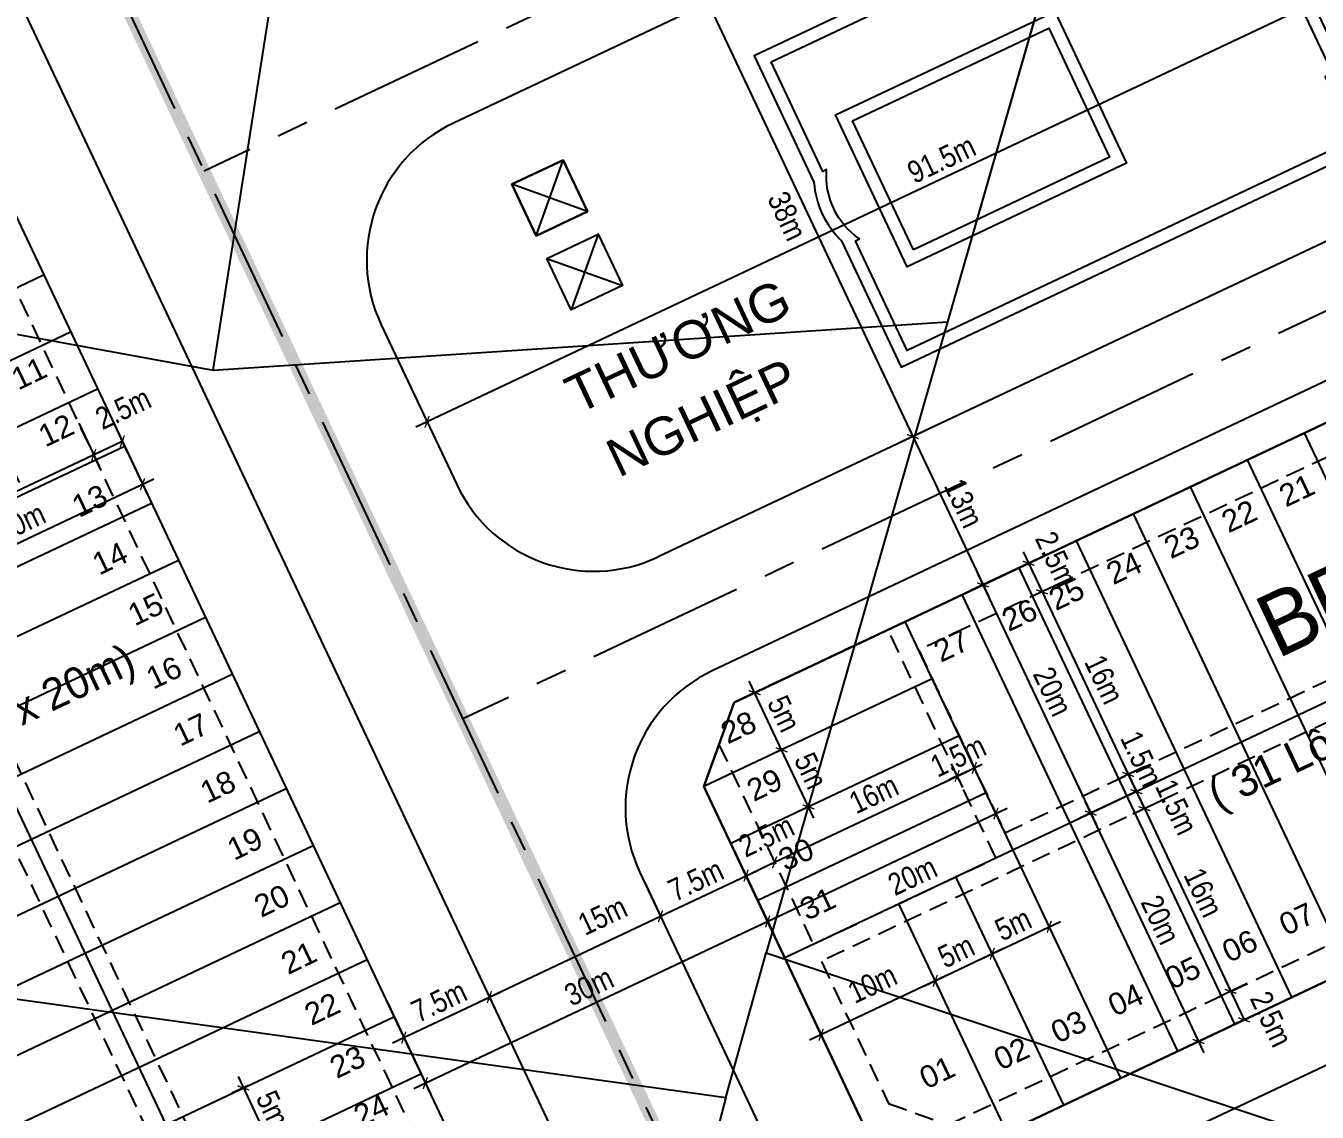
# Model space of a CAD drawing. Extents: x 597165 to 598689, y 1181586 to 1183364.
# Drawn here: x 597685.4 to 597787.7, y 1182602 to 1182688.1 of the extents above; entities that cross this region are included whole.
import ezdxf
from ezdxf.enums import TextEntityAlignment as Align

# ---------------------------------------------------------------- set-up
doc = ezdxf.new("R2010")
doc.units = 0
doc.header["$MEASUREMENT"] = 0
doc.linetypes.add('CENTER', pattern=[2, 1.25, -0.25, 0.25, -0.25])
doc.linetypes.add('DASHED', pattern=[0.75, 0.5, -0.25])
doc.layers.get('0').update_dxf_attribs({"linetype": 'CONTINUOUS'})
doc.layers.get('DEFPOINTS').update_dxf_attribs({"color": 8, "linetype": 'CONTINUOUS'})
for name, color, linetype in [('CGXD', 3, 'CONTINUOUS'), ('DIM-T', 7, 'CONTINUOUS'), ('DTEXT', 7, 'CONTINUOUS'), ('DTEXT-TENLO', 4, 'CONTINUOUS'), ('HA-CAY-XANH-KO', 3, 'CONTINUOUS'), ('NEN-HT', 8, 'CONTINUOUS'), ('NET-02', 2, 'CONTINUOUS'), ('NET-03', 3, 'CONTINUOUS'), ('NET-04', 4, 'CONTINUOUS'), ('NET-LENGOAI', 4, 'CONTINUOUS'), ('NET-LETRONG', 5, 'CONTINUOUS'), ('NET-PLO', 2, 'CONTINUOUS'), ('NET-RANH-DAT', 7, 'CONTINUOUS'), ('NET-TIM', 2, 'CENTER'), ('TEXT-SOLO', 7, 'CONTINUOUS')]:
    doc.layers.add(name, color=color, linetype=linetype)
doc.styles.add('AVO', font='VHELVEN.TTF')
doc.styles.add('VHEL-C-R', font='VHELVCN.TTF')
doc.styles.add('VHEL-R', font='VHELVEN.TTF')
doc.styles.add('VTIMES-R', font='VAPTIMN.TTF')
doc.dimstyles.new('TL1000', dxfattribs={"dimscale": 0, "dimtxt": 2, "dimasz": 0.7, "dimexe": 1, "dimexo": 1, "dimgap": 0.5, "dimtad": 1, "dimdec": 1, "dimzin": 12, "dimtxsty": 'VHEL-C-R', "dimblk1": 'ARCHTICK', "dimblk2": 'ARCHTICK', "dimsah": 1, "dimcen": -0.09, "dimdle": 1, "dimclrd": 256, "dimclre": 256, "dimclrt": 256, "dimazin": 3, "dimtfac": 0.005, "dimtdec": 1, "dimtix": 1, "dimtmove": 0, "dimatfit": 3, "dimtolj": 1, "dimtzin": 0})

# ---------------------------------------------------------------- blocks, each defined once
blk = doc.blocks.new('_ARCHTICK')
at = {"color": 0, "linetype": 'BYBLOCK', "const_width": 0.15}
blk.add_lwpolyline([(-0.5, -0.5), (0.5, 0.5)], dxfattribs=at)
blk = doc.blocks.new('*D374')
at = {"linetype": 'BYBLOCK'}
for p, q in [((597689.59, 1182656.61), (597691.2, 1182653.21)), ((597675.4, 1182646.85), (597691.68, 1182654.54))]:
    blk.add_line(p, q, dxfattribs=at)
at = {"layer": 'DEFPOINTS', "color": 0, "linetype": 'BYBLOCK'}
for p in [(597689.17, 1182657.52), (597690.78, 1182654.11), (597674.7, 1182650.68)]:
    blk.add_point(p, dxfattribs=at)
at = {"linetype": 'BYBLOCK', "xscale": 0.7, "yscale": 0.7, "zscale": 0.7}
for p, rotation in [((597690.78, 1182654.11), 25.28251725986084), ((597676.31, 1182647.28), 205.2825172598608)]:
    blk.add_blockref('_ARCHTICK', p, dxfattribs=dict(at, rotation=rotation))
at = {"linetype": 'BYBLOCK', "insert": (597682.95, 1182651.95), "char_height": 1.75, "attachment_point": 5, "rotation": 25.2825, "style": 'VHEL-C-R'}
blk.add_mtext('\\A1;16m', dxfattribs=at)
blk = doc.blocks.new('*D373')
at = {"linetype": 'BYBLOCK'}
for p, q in [((597691.86, 1182657.68), (597693.46, 1182654.27)), ((597689.87, 1182653.68), (597693.04, 1182655.18))]:
    blk.add_line(p, q, dxfattribs=at)
at = {"layer": 'DEFPOINTS', "color": 0, "linetype": 'BYBLOCK'}
for p in [(597691.43, 1182658.58), (597689.17, 1182657.52), (597693.04, 1182655.18)]:
    blk.add_point(p, dxfattribs=at)
at = {"linetype": 'BYBLOCK', "xscale": 0.7, "yscale": 0.7, "zscale": 0.7}
for p, rotation in [((597693.04, 1182655.18), 25.28251725986084), ((597690.78, 1182654.11), 205.2825172598608)]:
    blk.add_blockref('_ARCHTICK', p, dxfattribs=dict(at, rotation=rotation))
at = {"linetype": 'BYBLOCK', "insert": (597693.11, 1182657.78), "char_height": 1.75, "attachment_point": 5, "rotation": 25.2825, "style": 'VHEL-C-R'}
blk.add_mtext('\\A1;2.5m', dxfattribs=at)
blk = doc.blocks.new('*D371')
at = {"linetype": 'BYBLOCK'}
for p, q in [((597691.86, 1182657.68), (597695.07, 1182650.87)), ((597675.66, 1182642.8), (597695.55, 1182652.2)), ((597673.77, 1182649.14), (597676.99, 1182642.33))]:
    blk.add_line(p, q, dxfattribs=at)
at = {"layer": 'DEFPOINTS', "color": 0, "linetype": 'BYBLOCK'}
for p in [(597691.43, 1182658.58), (597694.64, 1182651.77), (597673.34, 1182650.04)]:
    blk.add_point(p, dxfattribs=at)
at = {"linetype": 'BYBLOCK', "xscale": 0.7, "yscale": 0.7, "zscale": 0.7}
for p, rotation in [((597694.64, 1182651.77), 25.28251725407223), ((597676.56, 1182643.23), 205.2825172540722)]:
    blk.add_blockref('_ARCHTICK', p, dxfattribs=dict(at, rotation=rotation))
at = {"linetype": 'BYBLOCK', "insert": (597685.01, 1182648.76), "char_height": 1.75, "attachment_point": 5, "rotation": 25.2825, "style": 'VHEL-C-R'}
blk.add_mtext('\\A1;20m', dxfattribs=at)
blk = doc.blocks.new('*D370')
at = {"linetype": 'BYBLOCK'}
for p, q in [((597703.05, 1182604.15), (597701.73, 1182603.53)), ((597702.21, 1182604.86), (597705.19, 1182598.53)), ((597705.18, 1182599.63), (597703.86, 1182599))]:
    blk.add_line(p, q, dxfattribs=at)
at = {"layer": 'DEFPOINTS', "color": 0, "linetype": 'BYBLOCK'}
for p in [(597703.95, 1182604.57), (597706.08, 1182600.05), (597704.77, 1182599.43)]:
    blk.add_point(p, dxfattribs=at)
at = {"linetype": 'BYBLOCK', "xscale": 0.7, "yscale": 0.7, "zscale": 0.7}
for p, rotation in [((597702.63, 1182603.95), 115.282517245653), ((597704.77, 1182599.43), 295.282517245653)]:
    blk.add_blockref('_ARCHTICK', p, dxfattribs=dict(at, rotation=rotation))
at = {"linetype": 'BYBLOCK', "insert": (597704.96, 1182602.29), "char_height": 1.75, "attachment_point": 5, "rotation": 295.2825, "style": 'VHEL-C-R'}
blk.add_mtext('\\A1;5m', dxfattribs=at)
blk = doc.blocks.new('*D1529')
at = {"linetype": 'BYBLOCK'}
for p, q in [((597720.85, 1182613.86), (597722.55, 1182610.24)), ((597714.44, 1182607.52), (597723.03, 1182611.57)), ((597714.07, 1182610.66), (597715.77, 1182607.04))]:
    blk.add_line(p, q, dxfattribs=at)
at = {"layer": 'DEFPOINTS', "color": 0, "linetype": 'BYBLOCK'}
for p in [(597720.42, 1182614.76), (597713.64, 1182611.56), (597722.13, 1182611.15)]:
    blk.add_point(p, dxfattribs=at)
at = {"linetype": 'BYBLOCK', "xscale": 0.7, "yscale": 0.7, "zscale": 0.7}
for p, rotation in [((597722.13, 1182611.15), 25.28251725758189), ((597715.35, 1182607.94), 205.2825172575819)]:
    blk.add_blockref('_ARCHTICK', p, dxfattribs=dict(at, rotation=rotation))
at = {"linetype": 'BYBLOCK', "insert": (597718.14, 1182610.81), "char_height": 1.75, "attachment_point": 5, "rotation": 25.2825, "style": 'VHEL-C-R'}
blk.add_mtext('\\A1;7.5m', dxfattribs=at)
blk = doc.blocks.new('*D1528')
at = {"linetype": 'BYBLOCK'}
for p, q in [((597734.41, 1182620.27), (597736.12, 1182616.65)), ((597721.22, 1182610.72), (597736.6, 1182617.98))]:
    blk.add_line(p, q, dxfattribs=at)
at = {"layer": 'DEFPOINTS', "color": 0, "linetype": 'BYBLOCK'}
for p in [(597733.98, 1182621.17), (597735.69, 1182617.55), (597720.42, 1182614.76)]:
    blk.add_point(p, dxfattribs=at)
at = {"linetype": 'BYBLOCK', "xscale": 0.7, "yscale": 0.7, "zscale": 0.7}
for p, rotation in [((597735.69, 1182617.55), 25.28251725758189), ((597722.13, 1182611.15), 205.2825172575819)]:
    blk.add_blockref('_ARCHTICK', p, dxfattribs=dict(at, rotation=rotation))
at = {"linetype": 'BYBLOCK', "insert": (597731.1, 1182617.59), "char_height": 1.75, "attachment_point": 5, "rotation": 25.2825, "style": 'VHEL-C-R'}
blk.add_mtext('\\A1;15m', dxfattribs=at)
blk = doc.blocks.new('*D1175')
at = {"linetype": 'BYBLOCK'}
for p, q in [((597741.19, 1182623.47), (597742.9, 1182619.85)), ((597734.79, 1182617.13), (597743.38, 1182621.18))]:
    blk.add_line(p, q, dxfattribs=at)
at = {"layer": 'DEFPOINTS', "color": 0, "linetype": 'BYBLOCK'}
for p in [(597740.76, 1182624.37), (597733.98, 1182621.17), (597742.47, 1182620.76)]:
    blk.add_point(p, dxfattribs=at)
at = {"linetype": 'BYBLOCK', "xscale": 0.7, "yscale": 0.7, "zscale": 0.7}
for p, rotation in [((597742.47, 1182620.76), 25.28251725758189), ((597735.69, 1182617.55), 205.2825172575819)]:
    blk.add_blockref('_ARCHTICK', p, dxfattribs=dict(at, rotation=rotation))
at = {"linetype": 'BYBLOCK', "insert": (597738.49, 1182620.41), "char_height": 1.75, "attachment_point": 5, "rotation": 25.2825, "style": 'VHEL-C-R'}
blk.add_mtext('\\A1;7.5m', dxfattribs=at)
blk = doc.blocks.new('*D1527')
at = {"linetype": 'BYBLOCK'}
for p, q in [((597741.19, 1182623.47), (597744.61, 1182616.24)), ((597716.15, 1182603.9), (597745.09, 1182617.57)), ((597714.07, 1182610.66), (597717.48, 1182603.42))]:
    blk.add_line(p, q, dxfattribs=at)
at = {"layer": 'DEFPOINTS', "color": 0, "linetype": 'BYBLOCK'}
for p in [(597740.76, 1182624.37), (597744.18, 1182617.14), (597713.64, 1182611.56)]:
    blk.add_point(p, dxfattribs=at)
at = {"linetype": 'BYBLOCK', "xscale": 0.7, "yscale": 0.7, "zscale": 0.7}
for p, rotation in [((597744.18, 1182617.14), 25.28251725414567), ((597717.05, 1182604.33), 205.2825172541457)]:
    blk.add_blockref('_ARCHTICK', p, dxfattribs=dict(at, rotation=rotation))
at = {"linetype": 'BYBLOCK', "insert": (597730.02, 1182611.99), "char_height": 1.75, "attachment_point": 5, "rotation": 25.2825, "style": 'VHEL-C-R'}
blk.add_mtext('\\A1;30m', dxfattribs=at)
blk = doc.blocks.new('*D1509')
at = {"linetype": 'BYBLOCK'}
for p, q in [((597762.02, 1182658.54), (597754.78, 1182655.13)), ((597755.26, 1182656.46), (597761.67, 1182642.9)), ((597767.57, 1182646.79), (597760.33, 1182643.37))]:
    blk.add_line(p, q, dxfattribs=at)
at = {"layer": 'DEFPOINTS', "color": 0, "linetype": 'BYBLOCK'}
for p in [(597762.92, 1182658.97), (597768.47, 1182647.22), (597761.24, 1182643.8)]:
    blk.add_point(p, dxfattribs=at)
at = {"linetype": 'BYBLOCK', "xscale": 0.7, "yscale": 0.7, "zscale": 0.7}
for p, rotation in [((597755.69, 1182655.55), 115.2825172642274), ((597761.24, 1182643.8), 295.2825172642274)]:
    blk.add_blockref('_ARCHTICK', p, dxfattribs=dict(at, rotation=rotation))
at = {"linetype": 'BYBLOCK', "insert": (597759.72, 1182650.27), "char_height": 1.75, "attachment_point": 5, "rotation": 295.2825, "style": 'VHEL-C-R'}
blk.add_mtext('\\A1;13m', dxfattribs=at)
blk = doc.blocks.new('*D1459')
at = {"linetype": 'BYBLOCK'}
blk.add_line((597741.57, 1182620.33), (597744.73, 1182621.82), dxfattribs=at)
at = {"layer": 'DEFPOINTS', "color": 0, "linetype": 'BYBLOCK'}
for p in [(597744.73, 1182621.82), (597744.73, 1182621.82), (597742.47, 1182620.76)]:
    blk.add_point(p, dxfattribs=at)
at = {"linetype": 'BYBLOCK', "xscale": 0.7, "yscale": 0.7, "zscale": 0.7}
for p, rotation in [((597744.73, 1182621.82), 25.28251725091417), ((597742.47, 1182620.76), 205.2825172509142)]:
    blk.add_blockref('_ARCHTICK', p, dxfattribs=dict(at, rotation=rotation))
at = {"linetype": 'BYBLOCK', "insert": (597744.08, 1182623.9), "char_height": 1.75, "attachment_point": 5, "rotation": 25.2825, "style": 'VHEL-C-R'}
blk.add_mtext('\\A1;2.5m', dxfattribs=at)
blk = doc.blocks.new('*D1458')
at = {"linetype": 'BYBLOCK'}
for p, q in [((597743.83, 1182621.4), (597760.1, 1182629.08)), ((597759.34, 1182628.37), (597759.63, 1182627.75))]:
    blk.add_line(p, q, dxfattribs=at)
at = {"layer": 'DEFPOINTS', "color": 0, "linetype": 'BYBLOCK'}
for p in [(597758.91, 1182629.27), (597759.2, 1182628.66), (597744.73, 1182621.82)]:
    blk.add_point(p, dxfattribs=at)
at = {"linetype": 'BYBLOCK', "xscale": 0.7, "yscale": 0.7, "zscale": 0.7}
for p, rotation in [((597759.2, 1182628.66), 25.28251725091417), ((597744.73, 1182621.82), 205.2825172509142)]:
    blk.add_blockref('_ARCHTICK', p, dxfattribs=dict(at, rotation=rotation))
at = {"linetype": 'BYBLOCK', "insert": (597752.59, 1182627.22), "char_height": 1.75, "attachment_point": 5, "rotation": 25.2825, "style": 'VHEL-C-R'}
blk.add_mtext('\\A1;16m', dxfattribs=at)
blk = doc.blocks.new('*D1457')
at = {"linetype": 'BYBLOCK'}
for p, q in [((597759.2, 1182628.66), (597760.56, 1182629.3)), ((597760.56, 1182629.3), (597761.19, 1182629.6)), ((597760.69, 1182629.01), (597760.98, 1182628.39)), ((597759.2, 1182628.66), (597758.57, 1182628.36))]:
    blk.add_line(p, q, dxfattribs=at)
at = {"layer": 'DEFPOINTS', "color": 0, "linetype": 'BYBLOCK'}
for p in [(597760.27, 1182629.91), (597760.56, 1182629.3), (597759.2, 1182628.66)]:
    blk.add_point(p, dxfattribs=at)
at = {"linetype": 'BYBLOCK', "xscale": 0.7, "yscale": 0.7, "zscale": 0.7}
for p, rotation in [((597760.56, 1182629.3), 205.2825172509142), ((597759.2, 1182628.66), 25.28251725091418)]:
    blk.add_blockref('_ARCHTICK', p, dxfattribs=dict(at, rotation=rotation))
at = {"linetype": 'BYBLOCK', "insert": (597759.28, 1182630.24), "char_height": 1.75, "attachment_point": 5, "rotation": 25.2825, "style": 'VHEL-C-R'}
blk.add_mtext('\\A1;1.5m', dxfattribs=at)
blk = doc.blocks.new('*D1456')
at = {"linetype": 'BYBLOCK'}
for p, q in [((597745.59, 1182630.88), (597744.38, 1182630.31)), ((597747.85, 1182625.31), (597744.86, 1182631.64)), ((597747.8, 1182626.39), (597746.52, 1182625.79))]:
    blk.add_line(p, q, dxfattribs=at)
at = {"layer": 'DEFPOINTS', "color": 0, "linetype": 'BYBLOCK'}
for p in [(597745.29, 1182630.73), (597746.49, 1182631.3), (597748.71, 1182626.82)]:
    blk.add_point(p, dxfattribs=at)
at = {"linetype": 'BYBLOCK', "xscale": 0.7, "yscale": 0.7, "zscale": 0.7}
for p, rotation in [((597745.29, 1182630.73), 115.2825172599276), ((597747.42, 1182626.21), 295.2825172599276)]:
    blk.add_blockref('_ARCHTICK', p, dxfattribs=dict(at, rotation=rotation))
at = {"linetype": 'BYBLOCK', "insert": (597747.61, 1182629.07), "char_height": 1.75, "attachment_point": 5, "rotation": 295.2825, "style": 'VHEL-C-R'}
blk.add_mtext('\\A1;5m', dxfattribs=at)
blk = doc.blocks.new('*D1455')
at = {"linetype": 'BYBLOCK'}
for p, q in [((597745.71, 1182629.83), (597742.72, 1182636.16)), ((597743.57, 1182635.45), (597742.25, 1182634.83)), ((597745.59, 1182630.88), (597744.38, 1182630.31))]:
    blk.add_line(p, q, dxfattribs=at)
at = {"layer": 'DEFPOINTS', "color": 0, "linetype": 'BYBLOCK'}
for p in [(597744.48, 1182635.88), (597743.15, 1182635.26), (597746.49, 1182631.3)]:
    blk.add_point(p, dxfattribs=at)
at = {"linetype": 'BYBLOCK', "xscale": 0.7, "yscale": 0.7, "zscale": 0.7}
for p, rotation in [((597743.15, 1182635.26), 115.2825172599276), ((597745.29, 1182630.73), 295.2825172599276)]:
    blk.add_blockref('_ARCHTICK', p, dxfattribs=dict(at, rotation=rotation))
at = {"linetype": 'BYBLOCK', "insert": (597745.48, 1182633.59), "char_height": 1.75, "attachment_point": 5, "rotation": 295.2825, "style": 'VHEL-C-R'}
blk.add_mtext('\\A1;5m', dxfattribs=at)
blk = doc.blocks.new('*D1454')
at = {"linetype": 'BYBLOCK'}
blk.add_line((597747.51, 1182607.75), (597758.36, 1182612.87), dxfattribs=at)
at = {"layer": 'DEFPOINTS', "color": 0, "linetype": 'BYBLOCK'}
for p in [(597757.46, 1182612.44), (597757.46, 1182612.44), (597748.42, 1182608.17)]:
    blk.add_point(p, dxfattribs=at)
at = {"linetype": 'BYBLOCK', "xscale": 0.7, "yscale": 0.7, "zscale": 0.7}
for p, rotation in [((597757.46, 1182612.44), 25.28251725389641), ((597748.42, 1182608.17), 205.2825172538964)]:
    blk.add_blockref('_ARCHTICK', p, dxfattribs=dict(at, rotation=rotation))
at = {"linetype": 'BYBLOCK', "insert": (597752.48, 1182612.2), "char_height": 1.75, "attachment_point": 5, "rotation": 25.2825, "style": 'VHEL-C-R'}
blk.add_mtext('\\A1;10m', dxfattribs=at)
blk = doc.blocks.new('*D1453')
at = {"linetype": 'BYBLOCK'}
blk.add_line((597756.55, 1182612.02), (597762.88, 1182615.01), dxfattribs=at)
at = {"layer": 'DEFPOINTS', "color": 0, "linetype": 'BYBLOCK'}
for p in [(597761.98, 1182614.58), (597761.98, 1182614.58), (597757.46, 1182612.44)]:
    blk.add_point(p, dxfattribs=at)
at = {"linetype": 'BYBLOCK', "xscale": 0.7, "yscale": 0.7, "zscale": 0.7}
for p, rotation in [((597761.98, 1182614.58), 25.28251725389641), ((597757.46, 1182612.44), 205.2825172538964)]:
    blk.add_blockref('_ARCHTICK', p, dxfattribs=dict(at, rotation=rotation))
at = {"linetype": 'BYBLOCK', "insert": (597759.12, 1182614.77), "char_height": 1.75, "attachment_point": 5, "rotation": 25.2825, "style": 'VHEL-C-R'}
blk.add_mtext('\\A1;5m', dxfattribs=at)
blk = doc.blocks.new('*D1452')
at = {"linetype": 'BYBLOCK'}
blk.add_line((597761.07, 1182614.15), (597767.4, 1182617.14), dxfattribs=at)
at = {"layer": 'DEFPOINTS', "color": 0, "linetype": 'BYBLOCK'}
for p in [(597766.5, 1182616.72), (597766.5, 1182616.72), (597761.98, 1182614.58)]:
    blk.add_point(p, dxfattribs=at)
at = {"linetype": 'BYBLOCK', "xscale": 0.7, "yscale": 0.7, "zscale": 0.7}
for p, rotation in [((597766.5, 1182616.72), 25.28251725389641), ((597761.98, 1182614.58), 205.2825172538964)]:
    blk.add_blockref('_ARCHTICK', p, dxfattribs=dict(at, rotation=rotation))
at = {"linetype": 'BYBLOCK', "insert": (597763.64, 1182616.91), "char_height": 1.75, "attachment_point": 5, "rotation": 25.2825, "style": 'VHEL-C-R'}
blk.add_mtext('\\A1;5m', dxfattribs=at)
blk = doc.blocks.new('*D1144')
at = {"linetype": 'BYBLOCK'}
for p, q in [((597774.72, 1182628.05), (597772.49, 1182627)), ((597772.97, 1182628.33), (597774.04, 1182626.07)), ((597775.36, 1182626.69), (597773.13, 1182625.64))]:
    blk.add_line(p, q, dxfattribs=at)
at = {"layer": 'DEFPOINTS', "color": 0, "linetype": 'BYBLOCK'}
for p in [(597775.62, 1182628.47), (597776.26, 1182627.12), (597774.04, 1182626.07)]:
    blk.add_point(p, dxfattribs=at)
at = {"linetype": 'BYBLOCK', "xscale": 0.7, "yscale": 0.7, "zscale": 0.7}
for p, rotation in [((597773.4, 1182627.42), 115.2825175136718), ((597774.04, 1182626.07), 295.2825175136718)]:
    blk.add_blockref('_ARCHTICK', p, dxfattribs=dict(at, rotation=rotation))
at = {"linetype": 'BYBLOCK', "insert": (597776.58, 1182626.2), "char_height": 1.75, "attachment_point": 5, "rotation": 295.2825, "style": 'VHEL-C-R'}
blk.add_mtext('\\A1;1.5m', dxfattribs=at)
blk = doc.blocks.new('*D1143')
at = {"linetype": 'BYBLOCK'}
for p, q in [((597775.36, 1182626.69), (597773.13, 1182625.64)), ((597773.61, 1182626.97), (597781.3, 1182610.7)), ((597782.19, 1182612.22), (597779.97, 1182611.17))]:
    blk.add_line(p, q, dxfattribs=at)
at = {"layer": 'DEFPOINTS', "color": 0, "linetype": 'BYBLOCK'}
for p in [(597776.26, 1182627.12), (597783.09, 1182612.65), (597780.87, 1182611.6)]:
    blk.add_point(p, dxfattribs=at)
at = {"linetype": 'BYBLOCK', "xscale": 0.7, "yscale": 0.7, "zscale": 0.7}
for p, rotation in [((597774.04, 1182626.07), 115.2825175136718), ((597780.87, 1182611.6), 295.2825175136718)]:
    blk.add_blockref('_ARCHTICK', p, dxfattribs=dict(at, rotation=rotation))
at = {"linetype": 'BYBLOCK', "insert": (597778.71, 1182619.43), "char_height": 1.75, "attachment_point": 5, "rotation": 295.2825, "style": 'VHEL-C-R'}
blk.add_mtext('\\A1;16m', dxfattribs=at)
blk = doc.blocks.new('*D1142')
at = {"linetype": 'BYBLOCK'}
for p, q in [((597780.44, 1182612.5), (597781.94, 1182609.34)), ((597782.19, 1182612.22), (597779.97, 1182611.17)), ((597783.26, 1182609.96), (597781.03, 1182608.91))]:
    blk.add_line(p, q, dxfattribs=at)
at = {"layer": 'DEFPOINTS', "color": 0, "linetype": 'BYBLOCK'}
for p in [(597783.09, 1182612.65), (597784.16, 1182610.39), (597781.94, 1182609.34)]:
    blk.add_point(p, dxfattribs=at)
at = {"linetype": 'BYBLOCK', "xscale": 0.7, "yscale": 0.7, "zscale": 0.7}
for p, rotation in [((597780.87, 1182611.6), 115.2825175136718), ((597781.94, 1182609.34), 295.2825175136718)]:
    blk.add_blockref('_ARCHTICK', p, dxfattribs=dict(at, rotation=rotation))
at = {"linetype": 'BYBLOCK', "insert": (597784.09, 1182609.4), "char_height": 1.75, "attachment_point": 5, "rotation": 295.2825, "style": 'VHEL-C-R'}
blk.add_mtext('\\A1;2.5m', dxfattribs=at)
blk = doc.blocks.new('*D1141')
at = {"linetype": 'BYBLOCK'}
for p, q in [((597774.07, 1182629.4), (597771.85, 1182628.35)), ((597772.33, 1182629.68), (597773.4, 1182627.42)), ((597774.72, 1182628.05), (597772.49, 1182627))]:
    blk.add_line(p, q, dxfattribs=at)
at = {"layer": 'DEFPOINTS', "color": 0, "linetype": 'BYBLOCK'}
for p in [(597774.98, 1182629.83), (597775.62, 1182628.47), (597773.4, 1182627.42)]:
    blk.add_point(p, dxfattribs=at)
at = {"linetype": 'BYBLOCK', "xscale": 0.7, "yscale": 0.7, "zscale": 0.7}
for p, rotation in [((597772.76, 1182628.78), 115.2825175136718), ((597773.4, 1182627.42), 295.2825175136718)]:
    blk.add_blockref('_ARCHTICK', p, dxfattribs=dict(at, rotation=rotation))
at = {"linetype": 'BYBLOCK', "insert": (597773.81, 1182630.03), "char_height": 1.75, "attachment_point": 5, "rotation": 295.2825, "style": 'VHEL-C-R'}
blk.add_mtext('\\A1;1.5m', dxfattribs=at)
blk = doc.blocks.new('*D1140')
at = {"linetype": 'BYBLOCK'}
for p, q in [((597765.5, 1182644.15), (597773.18, 1182627.88)), ((597767.24, 1182643.87), (597765.02, 1182642.82)), ((597774.07, 1182629.4), (597771.85, 1182628.35))]:
    blk.add_line(p, q, dxfattribs=at)
at = {"layer": 'DEFPOINTS', "color": 0, "linetype": 'BYBLOCK'}
for p in [(597768.15, 1182644.3), (597774.98, 1182629.83), (597772.76, 1182628.78)]:
    blk.add_point(p, dxfattribs=at)
at = {"linetype": 'BYBLOCK', "xscale": 0.7, "yscale": 0.7, "zscale": 0.7}
for p, rotation in [((597765.92, 1182643.25), 115.2825175136718), ((597772.76, 1182628.78), 295.2825175136718)]:
    blk.add_blockref('_ARCHTICK', p, dxfattribs=dict(at, rotation=rotation))
at = {"linetype": 'BYBLOCK', "insert": (597770.85, 1182636.31), "char_height": 1.75, "attachment_point": 5, "rotation": 295.2825, "style": 'VHEL-C-R'}
blk.add_mtext('\\A1;16m', dxfattribs=at)
blk = doc.blocks.new('*D1139')
at = {"linetype": 'BYBLOCK'}
for p, q in [((597766.17, 1182646.13), (597763.95, 1182645.08)), ((597764.43, 1182646.41), (597766.35, 1182642.34)), ((597767.24, 1182643.87), (597765.02, 1182642.82))]:
    blk.add_line(p, q, dxfattribs=at)
at = {"layer": 'DEFPOINTS', "color": 0, "linetype": 'BYBLOCK'}
for p in [(597767.08, 1182646.56), (597768.15, 1182644.3), (597765.92, 1182643.25)]:
    blk.add_point(p, dxfattribs=at)
at = {"linetype": 'BYBLOCK', "xscale": 0.7, "yscale": 0.7, "zscale": 0.7}
for p, rotation in [((597764.86, 1182645.51), 115.2825175136718), ((597765.92, 1182643.25), 295.2825175136718)]:
    blk.add_blockref('_ARCHTICK', p, dxfattribs=dict(at, rotation=rotation))
at = {"linetype": 'BYBLOCK', "insert": (597767.06, 1182645.83), "char_height": 1.75, "attachment_point": 5, "rotation": 295.2825, "style": 'VHEL-C-R'}
blk.add_mtext('\\A1;2.5m', dxfattribs=at)
blk = doc.blocks.new('*D1138')
at = {"linetype": 'BYBLOCK'}
for p, q in [((597767.57, 1182646.79), (597760.33, 1182643.37)), ((597760.81, 1182644.7), (597770.21, 1182624.81)), ((597776.11, 1182628.7), (597768.88, 1182625.29))]:
    blk.add_line(p, q, dxfattribs=at)
at = {"layer": 'DEFPOINTS', "color": 0, "linetype": 'BYBLOCK'}
for p in [(597768.47, 1182647.22), (597777.01, 1182629.13), (597769.78, 1182625.72)]:
    blk.add_point(p, dxfattribs=at)
at = {"linetype": 'BYBLOCK', "xscale": 0.7, "yscale": 0.7, "zscale": 0.7}
for p, rotation in [((597761.24, 1182643.8), 115.2825173080459), ((597769.78, 1182625.72), 295.2825173080458)]:
    blk.add_blockref('_ARCHTICK', p, dxfattribs=dict(at, rotation=rotation))
at = {"linetype": 'BYBLOCK', "insert": (597766.77, 1182635.35), "char_height": 1.75, "attachment_point": 5, "rotation": 295.2825, "style": 'VHEL-C-R'}
blk.add_mtext('\\A1;20m', dxfattribs=at)
blk = doc.blocks.new('*D1137')
at = {"linetype": 'BYBLOCK'}
for p, q in [((597776.11, 1182628.7), (597768.88, 1182625.29)), ((597769.35, 1182626.62), (597778.75, 1182606.73)), ((597784.65, 1182610.62), (597777.42, 1182607.2))]:
    blk.add_line(p, q, dxfattribs=at)
at = {"layer": 'DEFPOINTS', "color": 0, "linetype": 'BYBLOCK'}
for p in [(597777.01, 1182629.13), (597785.56, 1182611.05), (597778.32, 1182607.63)]:
    blk.add_point(p, dxfattribs=at)
at = {"linetype": 'BYBLOCK', "xscale": 0.7, "yscale": 0.7, "zscale": 0.7}
for p, rotation in [((597769.78, 1182625.72), 115.2825173080459), ((597778.32, 1182607.63), 295.2825173080458)]:
    blk.add_blockref('_ARCHTICK', p, dxfattribs=dict(at, rotation=rotation))
at = {"linetype": 'BYBLOCK', "insert": (597775.31, 1182617.27), "char_height": 1.75, "attachment_point": 5, "rotation": 295.2825, "style": 'VHEL-C-R'}
blk.add_mtext('\\A1;20m', dxfattribs=at)
blk = doc.blocks.new('*D1127')
at = {"linetype": 'BYBLOCK'}
for p, q in [((597745.79, 1182692.9), (597738.55, 1182689.49)), ((597739.03, 1182690.82), (597756.11, 1182654.65)), ((597762.02, 1182658.54), (597754.78, 1182655.13))]:
    blk.add_line(p, q, dxfattribs=at)
at = {"layer": 'DEFPOINTS', "color": 0, "linetype": 'BYBLOCK'}
for p in [(597746.69, 1182693.33), (597762.92, 1182658.97), (597755.69, 1182655.55)]:
    blk.add_point(p, dxfattribs=at)
at = {"linetype": 'BYBLOCK', "xscale": 0.7, "yscale": 0.7, "zscale": 0.7}
for p, rotation in [((597739.46, 1182689.91), 115.282517264157), ((597755.69, 1182655.55), 295.282517264157)]:
    blk.add_blockref('_ARCHTICK', p, dxfattribs=dict(at, rotation=rotation))
at = {"linetype": 'BYBLOCK', "insert": (597745.73, 1182673.02), "char_height": 1.75, "attachment_point": 5, "rotation": 295.2825, "style": 'VHEL-C-R'}
blk.add_mtext('\\A1;38m', dxfattribs=at)
blk = doc.blocks.new('*D1126')
at = {"linetype": 'BYBLOCK'}
for p, q in [((597796.94, 1182702.13), (597800.35, 1182694.9)), ((597800.83, 1182696.23), (597716.29, 1182656.3)), ((597714.2, 1182663.05), (597717.62, 1182655.82))]:
    blk.add_line(p, q, dxfattribs=at)
at = {"layer": 'DEFPOINTS', "color": 0, "linetype": 'BYBLOCK'}
for p in [(597796.51, 1182703.04), (597713.77, 1182663.96), (597717.19, 1182656.72)]:
    blk.add_point(p, dxfattribs=at)
at = {"linetype": 'BYBLOCK', "xscale": 0.7, "yscale": 0.7, "zscale": 0.7}
for p, rotation in [((597799.92, 1182695.8), 25.28251725582393), ((597717.19, 1182656.72), 205.2825172558239)]:
    blk.add_blockref('_ARCHTICK', p, dxfattribs=dict(at, rotation=rotation))
at = {"linetype": 'BYBLOCK', "insert": (597757.96, 1182677.52), "char_height": 1.75, "attachment_point": 5, "rotation": 25.2825, "style": 'VHEL-C-R'}
blk.add_mtext('\\A1;91.5m', dxfattribs=at)
blk = doc.blocks.new('*D1125')
at = {"linetype": 'BYBLOCK'}
for p, q in [((597743.28, 1182616.71), (597763.17, 1182626.11)), ((597762.38, 1182625.45), (597762.69, 1182624.78)), ((597743.8, 1182617.95), (597743.75, 1182618.04))]:
    blk.add_line(p, q, dxfattribs=at)
at = {"layer": 'DEFPOINTS', "color": 0, "linetype": 'BYBLOCK'}
for p in [(597761.95, 1182626.35), (597762.27, 1182625.68), (597744.23, 1182617.04)]:
    blk.add_point(p, dxfattribs=at)
at = {"linetype": 'BYBLOCK', "xscale": 0.7, "yscale": 0.7, "zscale": 0.7}
for p, rotation in [((597762.27, 1182625.68), 25.28251725091417), ((597744.18, 1182617.14), 205.2825172509142)]:
    blk.add_blockref('_ARCHTICK', p, dxfattribs=dict(at, rotation=rotation))
at = {"linetype": 'BYBLOCK', "insert": (597755.66, 1182620.74), "char_height": 1.75, "attachment_point": 5, "rotation": 25.2825, "style": 'VHEL-C-R'}
blk.add_mtext('\\A1;20m', dxfattribs=at)

msp = doc.modelspace()

# ---------------------------------------------------------------- hatches: boundary and pattern name
at = {"layer": 'HA-CAY-XANH-KO'}
h = msp.add_hatch(dxfattribs=at)
h.set_pattern_fill('AR-SAND', color=256, scale=2, angle=359.765823, style=0)
h.set_pattern_definition([(242.5483, (597971.2955, 1182505.2794), (1.745706, -3.437875), [0, -3.04, 0, -3.4, 0, -3.25]), (212.5483, (597971.2955, 1182505.2794), (-0.81697, -6.61204), [0, -1.64, 0, -2.74, 0, -1.05]), (172.5483, (597973.524, 1182506.321), (-5.637727, -2.6472), [0, -1, 0, -3.6, 0, -4.7]), (162.5483, (597973.524, 1182506.321), (-4.70362, -4.13575), [0, -0.5, 0, -2.36, 0, -2.7])])
h.paths.add_polyline_path([(597773.83, 1182554.3668), (597778.2537, 1182554.3668), (597770.0825, 1182571.6669, -0.41421356), (597772.4681, 1182578.3234), (597792.5054, 1182587.7875), (597790.7971, 1182591.4043), (597767.1429, 1182580.2319), (597764.7573, 1182573.5754)])
h.paths.add_polyline_path([(597849.0335, 1182554.3668), (597853.4573, 1182554.3668), (597827.7252, 1182608.8464), (597808.8813, 1182599.9459), (597809.6677, 1182598.2811, -0.42129542), (597815.8107, 1182598.7951), (597821.2956, 1182601.3858, -0.3964256), (597827.8132, 1182599.2723, -0.32450288), (597830.0249, 1182594.6117)])
h.paths.add_polyline_path([(597792.5176, 1182514.8016), (597857.6209, 1182545.5515), (597853.4573, 1182554.3668), (597849.0335, 1182554.3668), (597850.1604, 1182551.9811, -0.41421356), (597847.7747, 1182545.3246), (597790.8093, 1182518.4184)])

# ---------------------------------------------------------------- linework, layer by layer
at = {"layer": 'CGXD', "linetype": 'DASHED', "ltscale": 3}
for points in [[(597665.7712, 1182707.0498), (597661.0643, 1182708.7367), (597649.7938, 1182703.4134), (597709.1582, 1182577.7278), (597720.4287, 1182583.0511), (597722.1156, 1182587.758)], [(597654.5551, 1182686.3084), (597640.0877, 1182679.4751), (597684.5042, 1182585.4369), (597698.9716, 1182592.2703)], [(597818.1392, 1182650.2149), (597812.3736, 1182662.4218), (597809.0454, 1182663.6146), (597756.1489, 1182638.6303), (597762.9822, 1182624.1629)], [(597823.9932, 1182631.9672), (597825.1861, 1182635.2954), (597819.4205, 1182647.5023), (597748.4397, 1182613.9764), (597753.7631, 1182602.7058), (597758.4699, 1182601.0189)], [(597753.7249, 1182640.2503), (597741.518, 1182634.4846), (597740.3252, 1182631.1564), (597747.7991, 1182615.3327), (597762.2665, 1182622.166)]]:
    msp.add_lwpolyline(points, close=True, dxfattribs=at)
at = {"layer": 'NEN-HT', "linetype": 'CONTINUOUS'}
for p, q in [((597700.25, 1182660.81), (597721.14, 1182794.07)), ((597780.93, 1182742.92), (597758.43, 1182664.64)), ((597765.49, 1182689.19), (597758.43, 1182664.64)), ((597668.42, 1182666.63), (597700.25, 1182660.81)), ((597700.25, 1182660.81), (597758.43, 1182664.64)), ((597758.43, 1182664.64), (597744.07, 1182614.66)), ((597646.86, 1182616.23), (597740.86, 1182603.2)), ((597740.86, 1182603.2), (597744.07, 1182614.66)), ((597744.07, 1182614.66), (597885.17, 1182567.84)), ((597740.86, 1182603.2), (597717.7, 1182513.3))]:
    msp.add_line(p, q, dxfattribs=at)
at = {"layer": 'NET-02'}
for p, q in [((597725.8247, 1182671.4645), (597727.9717, 1182677.4553)), ((597729.8936, 1182673.3864), (597723.9028, 1182675.5334)), ((597730.7478, 1182671.5779), (597728.6007, 1182665.5871)), ((597726.6788, 1182669.6561), (597732.6696, 1182667.509))]:
    msp.add_line(p, q, dxfattribs=at)
at = {"layer": 'NET-02', "ltscale": 0.5}
msp.add_lwpolyline([(597747.851, 1182675.7021, 0.18716043), (597750.0416, 1182671.0641), (597754.7717, 1182661.0496), (597792.0252, 1182678.6454), (597789.7019, 1182683.5643), (597790.2806, 1182683.8377), (597783.2765, 1182698.6667), (597782.6978, 1182698.3934), (597780.3744, 1182703.3123), (597743.1209, 1182685.7166)], format="xyb", close=True, dxfattribs=at)
msp.add_lwpolyline([(597755.7266, 1182670.3371), (597750.9006, 1182680.5547), (597766.4531, 1182687.9005), (597771.2791, 1182677.6829)], close=True, dxfattribs=at)
at = {"layer": 'NET-03'}
msp.add_lwpolyline([(597744.4522, 1182685.2394), (597779.8973, 1182701.981), (597782.2206, 1182697.0621), (597782.7993, 1182697.3354), (597788.9493, 1182684.3148), (597788.3706, 1182684.0414), (597790.6939, 1182679.1225), (597755.2488, 1182662.3809), (597751.1488, 1182671.0614), (597751.4497, 1182671.2035, -0.26736897), (597748.8531, 1182676.7011), (597748.5521, 1182676.559)], format="xyb", close=True, dxfattribs=at)
for points in [[(597749.5693, 1182681.0318), (597766.9302, 1182689.2318), (597772.6104, 1182677.2058), (597755.2495, 1182669.0058)], [(597749.5693, 1182681.0318), (597766.9302, 1182689.2318), (597772.6104, 1182677.2058), (597755.2495, 1182669.0058)], [(597723.9028, 1182675.5334), (597727.9717, 1182677.4553), (597729.8936, 1182673.3864), (597725.8247, 1182671.4645)], [(597723.9028, 1182675.5334), (597727.9717, 1182677.4553), (597729.8936, 1182673.3864), (597725.8247, 1182671.4645)], [(597726.6788, 1182669.6561), (597730.7478, 1182671.5779), (597732.6696, 1182667.509), (597728.6007, 1182665.5871)], [(597726.6788, 1182669.6561), (597730.7478, 1182671.5779), (597732.6696, 1182667.509), (597728.6007, 1182665.5871)]]:
    msp.add_lwpolyline(points, close=True, dxfattribs=at)
at = {"layer": 'NET-04'}
for points in [[(597755.2495, 1182669.0058), (597749.5693, 1182681.0318), (597766.9302, 1182689.2318), (597772.6104, 1182677.2058)], [(597727.9717, 1182677.4553), (597723.9028, 1182675.5334), (597725.8247, 1182671.4645), (597729.8936, 1182673.3864)], [(597732.6696, 1182667.509), (597728.6007, 1182665.5871), (597726.6788, 1182669.6561), (597730.7478, 1182671.5779)]]:
    msp.add_lwpolyline(points, close=True, dxfattribs=at)
at = {"layer": 'NET-LENGOAI', "ltscale": 20}
for p, q in [((597674.7981, 1182711.3528), (597731.173, 1182591.9967)), ((597783.936, 1182710.9223), (597719.2847, 1182680.386)), ((597800.1651, 1182676.5622), (597735.5138, 1182646.0259)), ((597804.4359, 1182667.5201), (597739.7847, 1182636.9837)), ((597713.5592, 1182664.4104), (597719.5383, 1182651.7514)), ((597760.7117, 1182592.6773), (597825.3629, 1182623.2137)), ((597734.0591, 1182621.0082), (597744.7361, 1182598.4029))]:
    msp.add_line(p, q, dxfattribs=at)
for centre, start, end in [((597724.4097, 1182669.5354), 115.282517, 205.282517), ((597730.3889, 1182656.8764), 205.282517, 295.282517), ((597744.9096, 1182626.1332), 115.282517, 205.282517)]:
    msp.add_arc(centre, 12, start, end, dxfattribs=at)
at = {"layer": 'NET-LETRONG'}
for p, q in [((597667.5895, 1182709.0539), (597697.4852, 1182645.759)), ((597805.7171, 1182664.8075), (597741.518, 1182634.4846)), ((597741.518, 1182634.4846), (597805.7171, 1182664.8075)), ((597697.4852, 1182645.759), (597724.8184, 1182587.8893)), ((597741.518, 1182634.4846), (597739.1324, 1182627.8282)), ((597739.1324, 1182627.8282), (597741.518, 1182634.4846)), ((597739.1324, 1182627.8282), (597751.9448, 1182600.7018)), ((597751.9448, 1182600.7018), (597739.1324, 1182627.8282)), ((597758.6013, 1182598.3161), (597822.8004, 1182628.639)), ((597822.8004, 1182628.639), (597758.6013, 1182598.3161))]:
    msp.add_line(p, q, dxfattribs=at)
at = {"layer": 'NET-PLO'}
for p, q in [((597647.3698, 1182705.0333), (597708.8696, 1182574.8266)), ((597650.6396, 1182651.281), (597686.8081, 1182668.3643)), ((597652.775, 1182646.7599), (597688.9435, 1182663.8432)), ((597654.9104, 1182642.2389), (597691.079, 1182659.3221)), ((597803.8119, 1182619.6702), (597786.7287, 1182655.8387)), ((597657.0459, 1182637.7178), (597693.2144, 1182654.8011)), ((597799.2909, 1182617.5348), (597782.2076, 1182653.7033)), ((597794.7698, 1182615.3994), (597777.6865, 1182651.5679)), ((597659.1813, 1182633.1967), (597695.3498, 1182650.28)), ((597790.2487, 1182613.264), (597773.1655, 1182649.4325)), ((597818.7798, 1182648.8586), (597745.5386, 1182614.265)), ((597785.7277, 1182611.1286), (597768.6444, 1182647.2971)), ((597661.3167, 1182628.6757), (597697.4852, 1182645.759)), ((597781.2066, 1182608.9932), (597764.1233, 1182645.1617)), ((597776.6856, 1182606.8578), (597759.6023, 1182643.0263)), ((597663.4521, 1182624.1546), (597699.6206, 1182641.2379)), ((597772.1645, 1182604.7224), (597755.0812, 1182640.8909)), ((597665.5875, 1182619.6335), (597701.756, 1182636.7168)), ((597757.2166, 1182636.3698), (597739.1324, 1182627.8282)), ((597667.7229, 1182615.1125), (597703.8914, 1182632.1958)), ((597759.352, 1182631.8487), (597741.2678, 1182623.3071)), ((597669.8583, 1182610.5914), (597706.0268, 1182627.6747)), ((597761.4874, 1182627.3277), (597743.4032, 1182618.786)), ((597671.9937, 1182606.0704), (597708.1622, 1182623.1536)), ((597767.6434, 1182602.587), (597759.1018, 1182620.6712)), ((597674.1291, 1182601.5493), (597710.2976, 1182618.6326)), ((597763.1224, 1182600.4515), (597754.5807, 1182618.5358)), ((597676.2645, 1182597.0282), (597712.4331, 1182614.1115)), ((597678.4, 1182592.5072), (597714.5685, 1182609.5904)), ((597680.5354, 1182587.9861), (597716.7039, 1182605.0694))]:
    msp.add_line(p, q, dxfattribs=at)
at = {"layer": 'NET-RANH-DAT', "linetype": 'DASHED', "ltscale": 20, "const_width": 1, "flags": 128}
for points in [[(597667.9131, 1182743.4907), (597951.0816, 1182143.98)], [(597667.9131, 1182743.4907), (597951.0773, 1182143.9787)], [(597667.9131, 1182743.4907), (597951.0773, 1182143.9787)]]:
    msp.add_lwpolyline(points, dxfattribs=at)
at = {"layer": 'NET-RANH-DAT', "color": 1, "linetype": 'DASHED', "ltscale": 20, "const_width": 1, "flags": 128}
msp.add_lwpolyline([(597667.9131, 1182743.4907), (597951.0773, 1182143.9787)], dxfattribs=at)
at = {"layer": 'NET-TIM', "ltscale": 10}
for p, q in [((597674.7464, 1182729.0233), (597957.482, 1182130.4189)), ((597793.5553, 1182720.9955), (597699.5172, 1182676.5789)), ((597814.0552, 1182677.5932), (597720.0171, 1182633.1767))]:
    msp.add_line(p, q, dxfattribs=at)

# ---------------------------------------------------------------- texts
at = {"layer": 'DTEXT', "style": 'VHEL-R'}
for s, p in [('THÖÔNG', (597729.1101, 1182657.2874)), ('THÖÔNG', (597729.1101, 1182657.2874)), ('NGHIEÄP', (597732.3609, 1182652.2639)), ('NGHIEÄP', (597732.3609, 1182652.2639))]:
    msp.add_text(s, height=3, rotation=25.282517, dxfattribs=at).set_placement(p)
at = {"layer": 'DTEXT-TENLO', "style": 'VTIMES-R'}
for s, height, p in [('BB', 5, (597788.5958, 1182639.8158)), ('( 54 Loâ 5m x 20m)', 2.5, (597682.0363, 1182631.1868)), ('( 31 Loâ 5m x 20m)', 2.5, (597792.1096, 1182631.7264))]:
    msp.add_text(s, height=height, rotation=25.282517, dxfattribs=at).set_placement(p, align=Align.CENTER)
at = {"layer": 'TEXT-SOLO', "color": 3, "style": 'AVO'}
for s, rotation, p in [('11', 25.516695, (597686.016, 1182659.7726)), ('12', 25.516695, (597688.1699, 1182655.2603)), ('21', 25.282517, (597786.4779, 1182650.506)), ('13', 25.516695, (597690.8285, 1182649.6792)), ('22', 25.282517, (597781.9182, 1182648.4544)), ('23', 25.282517, (597777.3585, 1182646.4028)), ('14', 25.516695, (597692.4359, 1182645.1127)), ('24', 25.282517, (597772.7988, 1182644.3511)), ('25', 25.282517, (597768.2391, 1182642.2995)), ('15', 25.516695, (597695.2512, 1182641.0852)), ('26', 25.282517, (597764.505, 1182640.6378)), ('27', 25.282517, (597759.1197, 1182638.1962)), ('16', 25.516695, (597696.711, 1182636.0726)), ('17', 25.516695, (597698.8485, 1182631.5525)), ('28', 25.282517, (597742.2384, 1182631.7304)), ('18', 25.516695, (597700.986, 1182627.0325)), ('29', 25.282517, (597744.2997, 1182627.1751)), ('19', 25.516695, (597703.1235, 1182622.5124)), ('30', 25.282517, (597746.8079, 1182621.6733)), ('20', 25.516695, (597705.261, 1182617.9923)), ('31', 25.282517, (597748.5183, 1182617.7553)), ('07', 25.282517, (597786.4877, 1182616.5465)), ('06', 25.282517, (597781.9653, 1182614.414)), ('21', 25.516695, (597707.3985, 1182613.4722)), ('05', 25.282517, (597777.4428, 1182612.2816)), ('22', 25.516695, (597709.2488, 1182609.4303)), ('04', 25.282517, (597772.9203, 1182610.1491)), ('03', 25.282517, (597768.3979, 1182608.0167)), ('23', 25.516695, (597711.2527, 1182605.2304)), ('02', 25.282517, (597763.8754, 1182605.8842)), ('01', 25.282517, (597757.9816, 1182604.3907)), ('24', 25.516695, (597713.1509, 1182601.3798))]:
    msp.add_text(s, height=1.75, rotation=rotation, dxfattribs=at).set_placement(p, align=Align.CENTER)

# ---------------------------------------------------------------- dimensions: what is measured, and where the dimension line sits
at = {"layer": 'DIM-T'}
for p1, p2, distance, picture, middle in [((597796.5082, 1182703.0363), (597713.7727, 1182663.9583), 8, '*D1126', (597757.9619, 1182677.5238)), ((597673.3439, 1182650.0412), (597691.4282, 1182658.5828), -7.5317, '*D371', (597685.0075, 1182648.7619)), ((597762.9206, 1182658.9708), (597768.4727, 1182647.216), -8, '*D1509', (597759.7231, 1182650.2719)), ((597768.4727, 1182647.216), (597777.0143, 1182629.1317), -8, '*D1138', (597766.77, 1182635.3524)), ((597777.0143, 1182629.1317), (597785.5559, 1182611.0475), -8, '*D1137', (597775.3116, 1182617.2682)), ((597713.6379, 1182611.5606), (597740.7643, 1182624.373), -8, '*D1527', (597730.0226, 1182611.9933)), ((597713.6379, 1182611.5606), (597720.4195, 1182614.7637), -4, '*D1529', (597718.1418, 1182610.8054))]:
    dim = msp.add_aligned_dim(p1=p1, p2=p2, distance=distance, dimstyle='TL1000', override={"dimscale": 1, "dimtxt": 1.75, "dimpost": 'm'}, dxfattribs=at)
    dim.commit()
    dim.dimension.update_dxf_attribs({"geometry": picture, "text_midpoint": middle})
for base, p1, p2, angle, override, picture, middle, dimtype in [((597755.6869, 1182655.5541), (597746.6915, 1182693.3308), (597762.9206, 1182658.9708), 295.282517, {"dimscale": 1, "dimtxt": 1.75, "dimpost": 'm'}, '*D1127', (597745.7269, 1182673.02), 161), ((597693.0365, 1182655.1777), (597689.1676, 1182657.5151), (597691.4282, 1182658.5828), 25.282517, {"dimscale": 1, "dimtxt": 1.75, "dimpost": 'm', "dimse1": 1}, '*D373', (597693.1069, 1182657.7798), 160), ((597735.691, 1182617.5531), (597720.4195, 1182614.7637), (597733.9827, 1182621.1699), 25.282517, {"dimscale": 1, "dimtxt": 1.75, "dimpost": 'm', "dimse1": 1}, '*D1528', (597731.099, 1182617.5883), 160)]:
    dim = msp.add_linear_dim(base=base, p1=p1, p2=p2, angle=angle, dimstyle='TL1000', override=override, dxfattribs=at)
    dim.commit()
    dim.dimension.update_dxf_attribs({"geometry": picture, "text_midpoint": middle, "dimtype": dimtype})
for base, p1, p2, picture, middle in [((597690.776, 1182654.11), (597674.7002, 1182650.6818), (597689.1676, 1182657.5151), '*D374', (597682.9471, 1182651.9535)), ((597742.4726, 1182620.7562), (597733.9827, 1182621.1699), (597740.7643, 1182624.373), '*D1175', (597738.4866, 1182620.4148))]:
    dim = msp.add_linear_dim(base=base, p1=p1, p2=p2, angle=25.282517, dimstyle='TL1000', override={"dimscale": 1, "dimtxt": 1.75, "dimpost": 'm', "dimse1": 1}, dxfattribs=at)
    dim.commit()
    dim.dimension.update_dxf_attribs({"geometry": picture, "text_midpoint": middle})
at = {"layer": 'DIM-T', "color": 1}
for base, p1, p2, angle, picture, middle in [((597765.9235, 1182643.2471), (597767.0781, 1182646.5573), (597768.1458, 1182644.2967), 115.282518, '*D1139', (597767.0631, 1182645.8321)), ((597772.7568, 1182628.7797), (597768.1458, 1182644.2967), (597774.9791, 1182629.8293), 115.282518, '*D1140', (597770.8486, 1182636.3131)), ((597773.3975, 1182627.4234), (597774.9791, 1182629.8293), (597775.6197, 1182628.473), 115.282518, '*D1141', (597773.8064, 1182630.0267)), ((597759.2006, 1182628.6572), (597744.7332, 1182621.8239), (597758.9112, 1182629.2698), 205.282517, '*D1458', (597752.5934, 1182627.2193)), ((597774.0381, 1182626.0671), (597775.6197, 1182628.473), (597776.2603, 1182627.1167), 115.282518, '*D1144', (597776.5789, 1182626.1977)), ((597744.7332, 1182621.8239), (597742.4726, 1182620.7562), (597744.7332, 1182621.8239), 205.282517, '*D1459', (597744.0777, 1182623.9034)), ((597762.2652, 1182625.681), (597744.2262, 1182617.0436), (597761.9488, 1182626.351), 205.282517, '*D1125', (597755.655, 1182620.7372)), ((597757.4578, 1182612.4446), (597748.4156, 1182608.1737), (597757.4578, 1182612.4446), 205.282517, '*D1454', (597752.4848, 1182612.2048)), ((597781.9391, 1182609.3391), (597783.0936, 1182612.6493), (597784.1613, 1182610.3888), 115.282518, '*D1142', (597784.0929, 1182609.3958))]:
    dim = msp.add_linear_dim(base=base, p1=p1, p2=p2, angle=angle, dimstyle='TL1000', override={"dimscale": 1, "dimtxt": 1.75, "dimdsep": 46, "dimpost": 'm'}, dxfattribs=at)
    dim.commit()
    dim.dimension.update_dxf_attribs({"geometry": picture, "text_midpoint": middle, "dimtype": 160})
for base, p1, p2, angle, picture, middle in [((597743.1507, 1182635.2558), (597746.4928, 1182631.3047), (597744.4761, 1182635.8818), 295.282517, '*D1455', (597745.4786, 1182633.5905)), ((597760.5569, 1182629.2978), (597759.2006, 1182628.6572), (597760.2676, 1182629.9104), 205.282517, '*D1457', (597759.2835, 1182630.2377)), ((597745.2861, 1182630.7348), (597748.7081, 1182626.8213), (597746.4928, 1182631.3047), 295.282517, '*D1456', (597747.614, 1182629.0694)), ((597780.8714, 1182611.5997), (597776.2603, 1182627.1167), (597783.0936, 1182612.6493), 115.282518, '*D1143', (597778.7149, 1182619.4286)), ((597766.4999, 1182616.7154), (597761.9788, 1182614.58), (597766.4999, 1182616.7154), 205.282517, '*D1452', (597763.6442, 1182616.9078)), ((597761.9788, 1182614.58), (597757.4578, 1182612.4446), (597761.9788, 1182614.58), 205.282517, '*D1453', (597759.1231, 1182614.7724))]:
    dim = msp.add_linear_dim(base=base, p1=p1, p2=p2, angle=angle, dimstyle='TL1000', override={"dimscale": 1, "dimtxt": 1.75, "dimdsep": 46, "dimpost": 'm'}, dxfattribs=at)
    dim.commit()
    dim.dimension.update_dxf_attribs({"geometry": picture, "text_midpoint": middle})
dim = msp.add_aligned_dim(p1=(597703.9494, 1182604.5748), p2=(597706.0848, 1182600.0537), distance=-1.4565, dimstyle='TL1000', override={"dimscale": 1, "dimtxt": 1.75, "dimdsep": 46, "dimpost": 'm'}, dxfattribs=at)
dim.commit()
dim.dimension.update_dxf_attribs({"geometry": '*D370', "text_midpoint": (597704.9603, 1182602.2874)})

doc.saveas('drawing.dxf')
